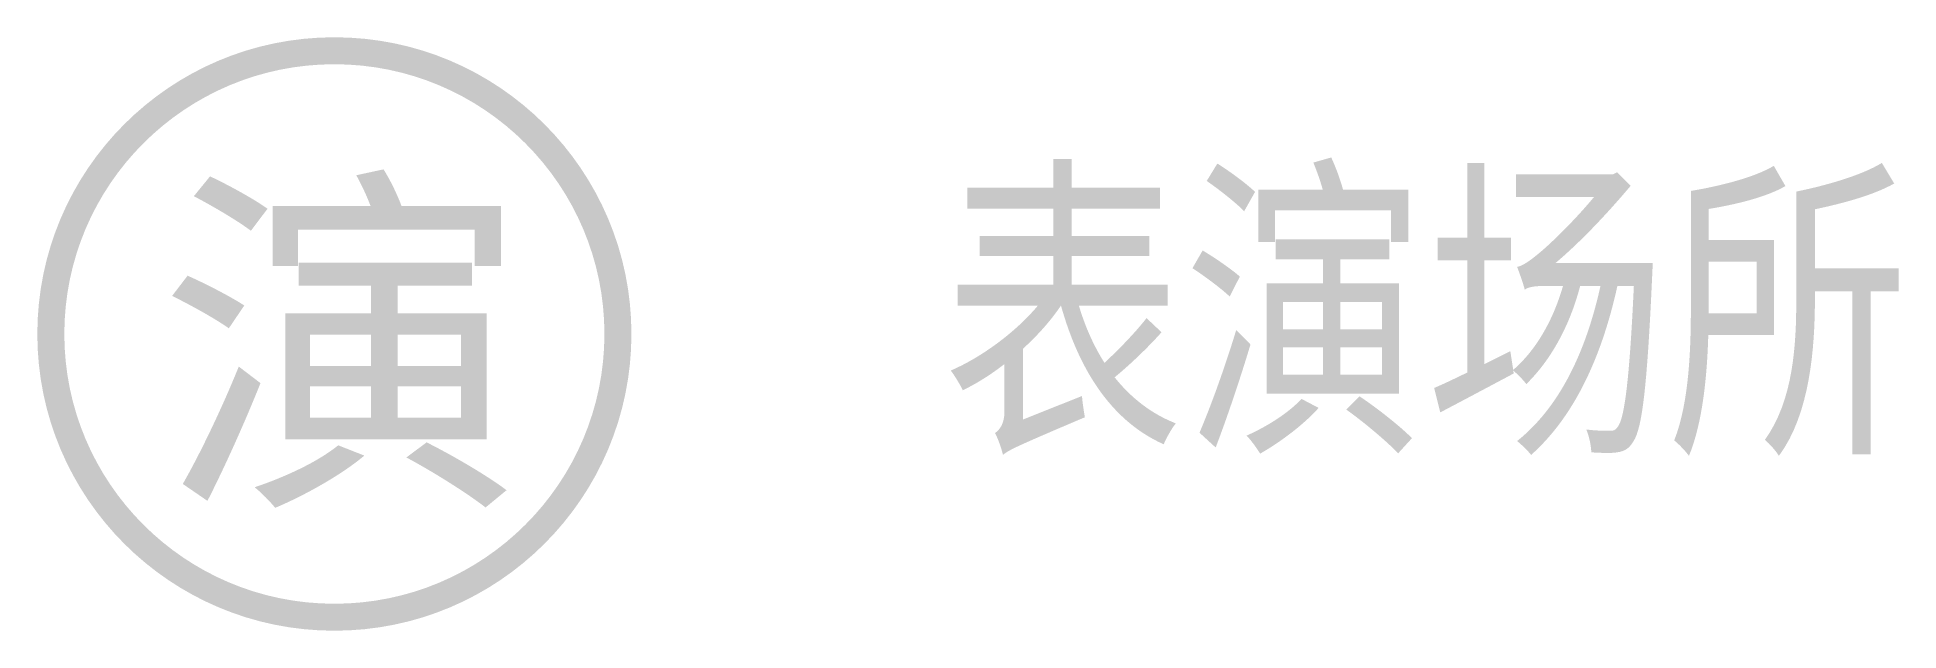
# Model space of a CAD drawing. Header units: millimetres. Extents: x -4.3 to 23.2, y -4.2 to 4.6.
import ezdxf

# ---------------------------------------------------------------- set-up
doc = ezdxf.new("R2010")
doc.units = ezdxf.units.MM
doc.layers.add('设施图块', color=7, linetype='Continuous')
doc.styles.add('HT', font='SIMHEI.TTF')
doc.styles.add('设施块标注', font='SIMFANG.TTF', dxfattribs={"width": 0.75})

msp = doc.modelspace()

# ---------------------------------------------------------------- hatches: boundary and pattern name
at = {"layer": '设施图块'}
h = msp.add_hatch(color=5, dxfattribs=at)
edge = h.paths.add_edge_path()
edge.add_arc((0.062, 0.2), 4.4, 0, 360)
edge = h.paths.add_edge_path(flags=16)
edge.add_arc((0.062, 0.2), 4, 0, 360)

# ---------------------------------------------------------------- texts
at = {"layer": '设施图块', "color": 5, "style": 'HT'}
msp.add_text('演', height=4, dxfattribs=at).set_placement((-2.538, -1.969))
at = {"layer": '设施图块', "style": '设施块标注', "width": 0.75}
msp.add_attdef('表演场所', (9.063, -1.216), '表演场所', height=3.5, dxfattribs=at)

doc.saveas('drawing.dxf')
